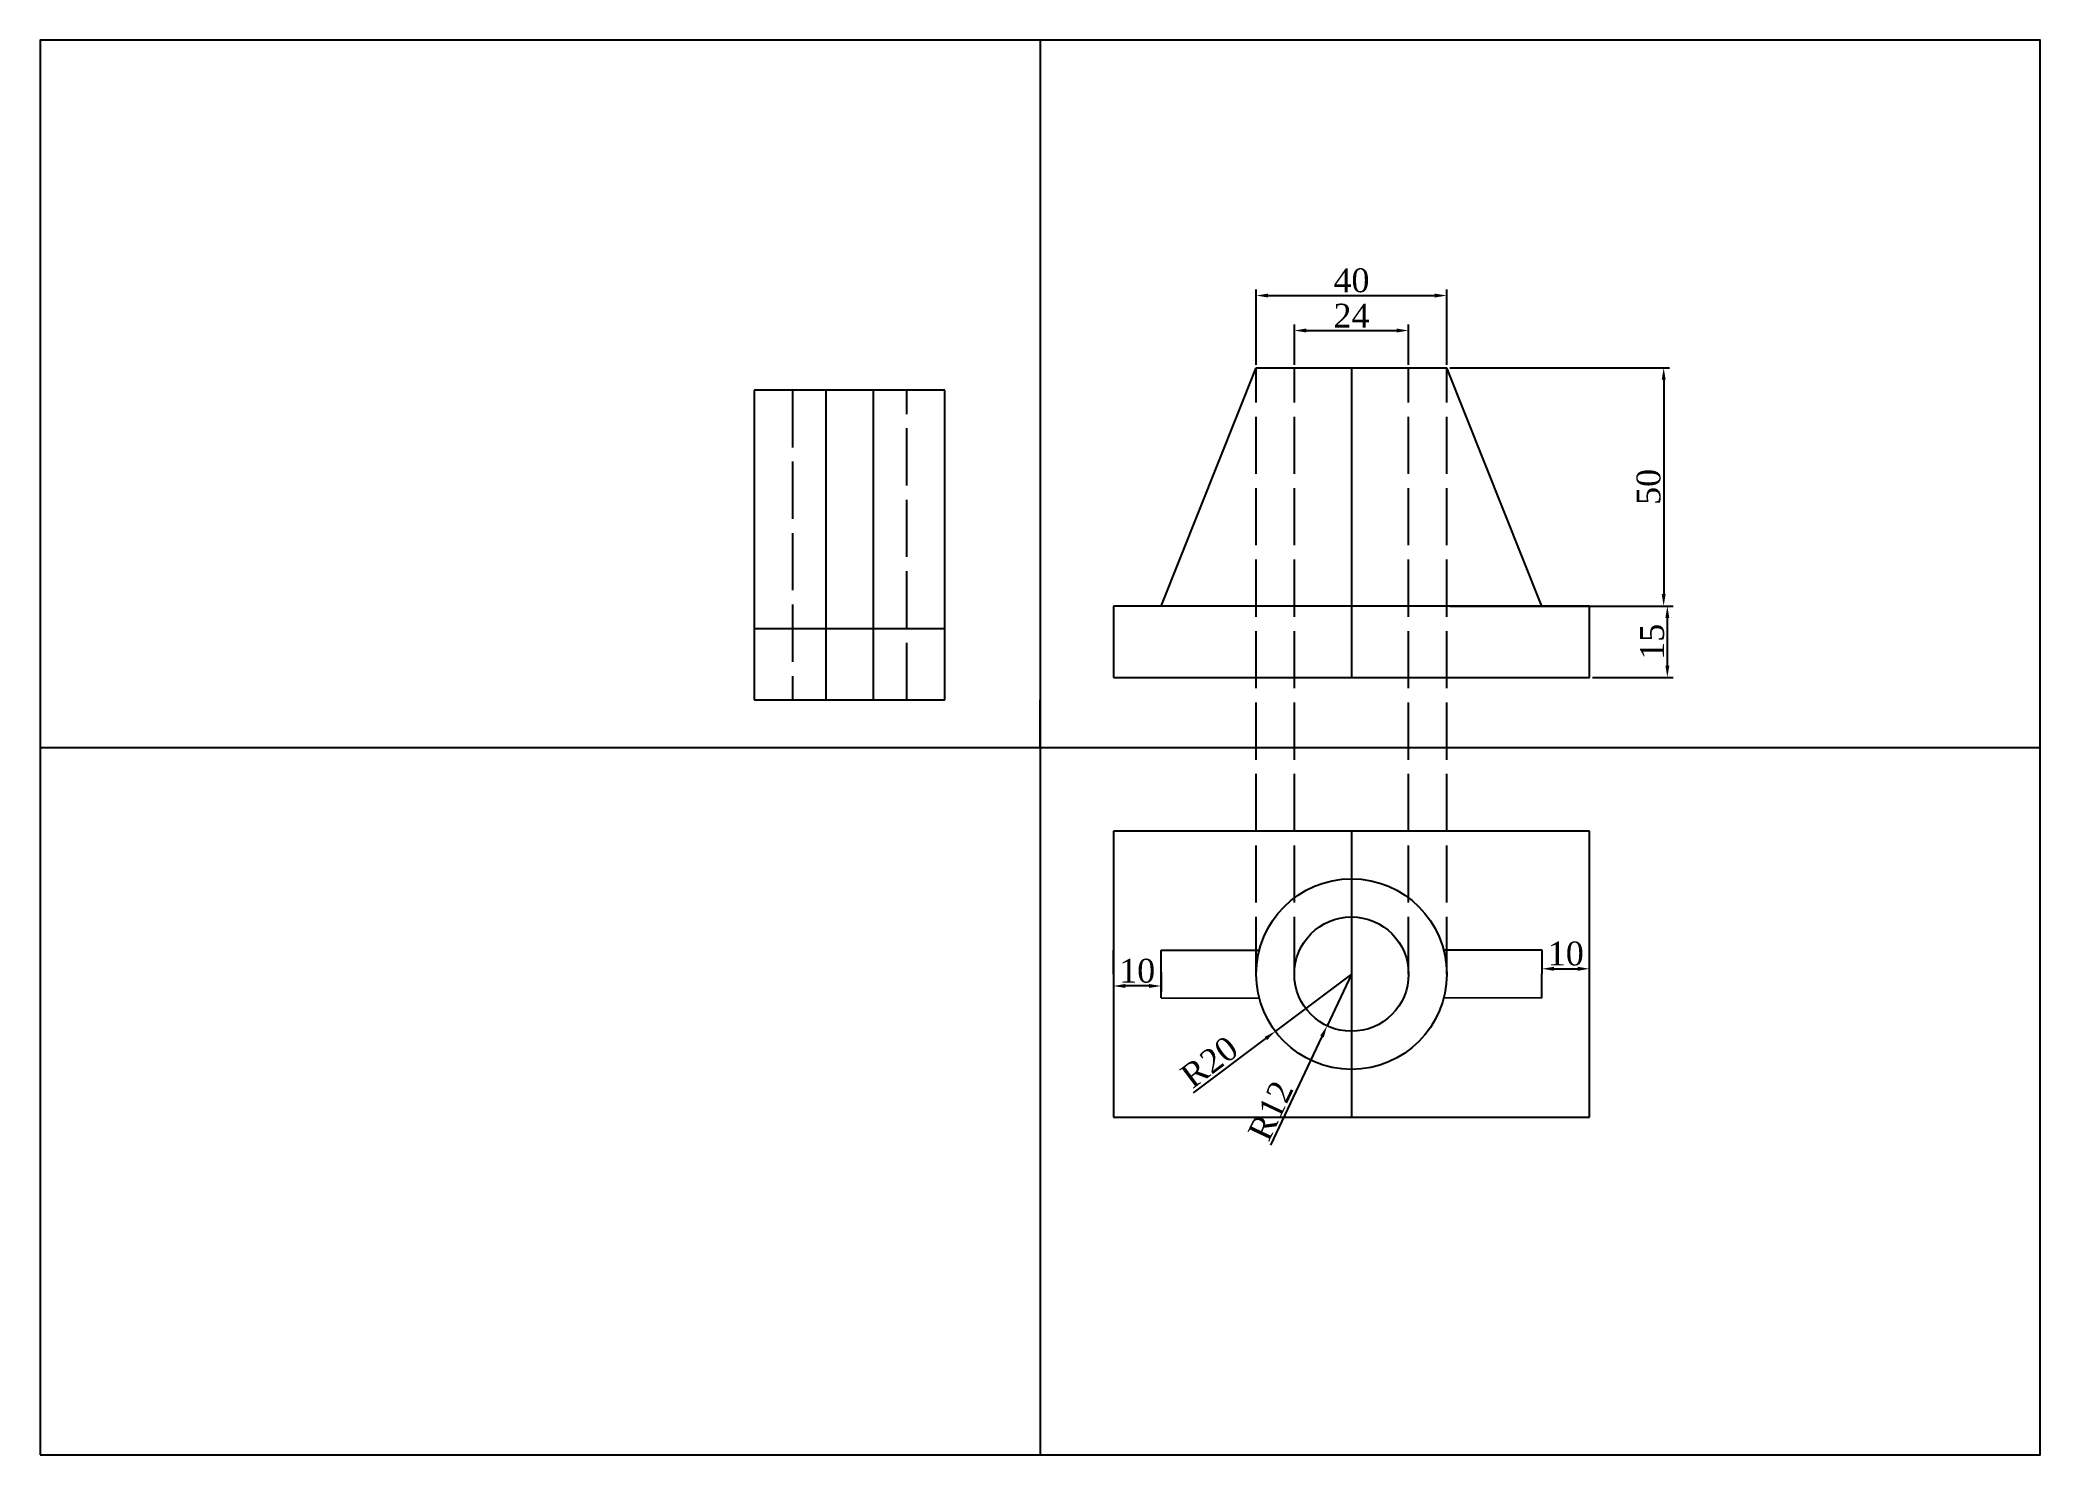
# Model space of a CAD drawing. Header units: millimetres. Extents: x 0 to 420, y 0 to 297.
import ezdxf

# ---------------------------------------------------------------- set-up
doc = ezdxf.new("R2010")
doc.units = ezdxf.units.MM
doc.linetypes.add('ACAD_ISO02W100', pattern=[15, 12, -3])
doc.styles.get("Standard").update_dxf_attribs({"font": 'times.ttf', "height": 5})
doc.dimstyles.new('ISO-25', dxfattribs={"dimtxt": 5, "dimasz": 2.5, "dimexe": 1.25, "dimexo": 0.625, "dimtad": 1, "dimdec": 0, "dimtxsty": 'Standard', "dimcen": 2.5, "dimadec": 0, "dimazin": 0, "dimtfac": 1, "dimtdec": 0, "dimtmove": 0, "dimatfit": 3, "dimfxl": 1, "dimarcsym": 0})

# ---------------------------------------------------------------- blocks, each defined once
blk = doc.blocks.new('*D1')
at = {"color": 0, "lineweight": -2, "transparency": 16777216}
for p, q in [((275.41, 100.94), (270.29, 90.09)), ((258.45, 65.01), (269.22, 87.83))]:
    blk.add_line(p, q, dxfattribs=at)
at = {"color": 0, "transparency": 16777216}
blk.add_solid([(268.85, 88.01), (269.6, 87.65), (270.29, 90.09)], dxfattribs=at)
at = {"layer": 'Defpoints', "color": 0, "transparency": 16777216}
for p in [(275.41, 100.94), (270.29, 90.09)]:
    blk.add_point(p, dxfattribs=at)
at = {"color": 0, "transparency": 16777216, "insert": (258.43, 72.28), "char_height": 5, "attachment_point": 5, "rotation": 64.7357}
blk.add_mtext('R12', dxfattribs=at)
blk = doc.blocks.new('*D2')
at = {"color": 0, "lineweight": -2, "transparency": 16777216}
for p, q in [((275.41, 100.94), (259.42, 88.93)), ((242.21, 75.99), (257.43, 87.43))]:
    blk.add_line(p, q, dxfattribs=at)
at = {"color": 0, "transparency": 16777216}
blk.add_solid([(257.18, 87.76), (257.68, 87.09), (259.42, 88.93)], dxfattribs=at)
at = {"layer": 'Defpoints', "color": 0, "transparency": 16777216}
for p in [(275.41, 100.94), (259.42, 88.93)]:
    blk.add_point(p, dxfattribs=at)
at = {"color": 0, "transparency": 16777216, "insert": (245.57, 82.48), "char_height": 5, "attachment_point": 5, "rotation": 36.9234}
blk.add_mtext('R20', dxfattribs=at)
blk = doc.blocks.new('*D3')
at = {"color": 0, "lineweight": -2, "transparency": 16777216}
for p, q in [((315.42, 101.52), (315.42, 103.3)), ((317.92, 102.05), (322.91, 102.05)), ((325.41, 101.57), (325.41, 103.3))]:
    blk.add_line(p, q, dxfattribs=at)
at = {"color": 0, "transparency": 16777216}
for points in [[(317.92, 102.47), (317.92, 101.64), (315.42, 102.05)], [(322.91, 102.47), (322.91, 101.64), (325.41, 102.05)]]:
    blk.add_solid(points, dxfattribs=at)
at = {"layer": 'Defpoints', "color": 0, "transparency": 16777216}
for p in [(315.42, 100.9), (325.41, 102.05), (325.41, 100.94)]:
    blk.add_point(p, dxfattribs=at)
at = {"color": 0, "transparency": 16777216, "insert": (320.42, 105.22), "char_height": 5, "attachment_point": 5}
blk.add_mtext('10', dxfattribs=at)
blk = doc.blocks.new('*D4')
at = {"color": 0, "lineweight": -2, "transparency": 16777216}
for p, q in [((235.41, 101.36), (235.41, 97.19)), ((225.41, 100.32), (225.41, 97.19)), ((232.91, 98.44), (227.91, 98.44))]:
    blk.add_line(p, q, dxfattribs=at)
at = {"color": 0, "transparency": 16777216}
for points in [[(227.91, 98.86), (227.91, 98.03), (225.41, 98.44)], [(232.91, 98.86), (232.91, 98.03), (235.41, 98.44)]]:
    blk.add_solid(points, dxfattribs=at)
at = {"layer": 'Defpoints', "color": 0, "transparency": 16777216}
for p in [(225.41, 100.94), (235.41, 101.99), (225.41, 98.44)]:
    blk.add_point(p, dxfattribs=at)
at = {"color": 0, "transparency": 16777216, "insert": (230.41, 101.61), "char_height": 5, "attachment_point": 5}
blk.add_mtext('10', dxfattribs=at)
blk = doc.blocks.new('*D5')
at = {"color": 0, "lineweight": -2, "transparency": 16777216}
for p, q in [((255.41, 228.83), (255.41, 244.61)), ((295.41, 228.83), (295.41, 244.61)), ((257.91, 243.36), (292.91, 243.36))]:
    blk.add_line(p, q, dxfattribs=at)
at = {"color": 0, "transparency": 16777216}
for points in [[(257.91, 243.78), (257.91, 242.95), (255.41, 243.36)], [(292.91, 243.78), (292.91, 242.95), (295.41, 243.36)]]:
    blk.add_solid(points, dxfattribs=at)
at = {"layer": 'Defpoints', "color": 0, "transparency": 16777216}
for p in [(295.41, 243.36), (255.41, 228.2), (295.41, 228.2)]:
    blk.add_point(p, dxfattribs=at)
at = {"color": 0, "transparency": 16777216, "insert": (275.41, 246.53), "char_height": 5, "attachment_point": 5}
blk.add_mtext('40', dxfattribs=at)
blk = doc.blocks.new('*D6')
at = {"color": 0, "lineweight": -2, "transparency": 16777216}
for p, q in [((263.41, 228.83), (263.41, 237.27)), ((265.91, 236.02), (284.91, 236.02)), ((287.41, 228.83), (287.41, 237.27))]:
    blk.add_line(p, q, dxfattribs=at)
at = {"color": 0, "transparency": 16777216}
for points in [[(265.91, 236.44), (265.91, 235.61), (263.41, 236.02)], [(284.91, 236.44), (284.91, 235.61), (287.41, 236.02)]]:
    blk.add_solid(points, dxfattribs=at)
at = {"layer": 'Defpoints', "color": 0, "transparency": 16777216}
for p in [(287.41, 236.02), (263.41, 228.2), (287.41, 228.2)]:
    blk.add_point(p, dxfattribs=at)
at = {"color": 0, "transparency": 16777216, "insert": (275.41, 239.15), "char_height": 5, "attachment_point": 5}
blk.add_mtext('24', dxfattribs=at)
blk = doc.blocks.new('*D7')
at = {"color": 0, "lineweight": -2, "transparency": 16777216}
for p, q in [((326.04, 178.2), (342.99, 178.2)), ((341.74, 165.7), (341.74, 175.7)), ((326.04, 163.2), (342.99, 163.2))]:
    blk.add_line(p, q, dxfattribs=at)
at = {"color": 0, "transparency": 16777216}
for points in [[(341.33, 175.7), (342.16, 175.7), (341.74, 178.2)], [(341.33, 165.7), (342.16, 165.7), (341.74, 163.2)]]:
    blk.add_solid(points, dxfattribs=at)
at = {"layer": 'Defpoints', "color": 0, "transparency": 16777216}
for p in [(325.41, 178.2), (341.74, 178.2), (325.41, 163.2)]:
    blk.add_point(p, dxfattribs=at)
at = {"color": 0, "transparency": 16777216, "insert": (338.57, 170.7), "char_height": 5, "attachment_point": 5, "rotation": 90}
blk.add_mtext('15', dxfattribs=at)
blk = doc.blocks.new('*D8')
at = {"color": 0, "lineweight": -2, "transparency": 16777216}
for p, q in [((296.04, 228.2), (342.22, 228.2)), ((340.97, 225.7), (340.97, 180.7)), ((296.04, 178.2), (342.22, 178.2))]:
    blk.add_line(p, q, dxfattribs=at)
at = {"color": 0, "transparency": 16777216}
for points in [[(340.56, 225.7), (341.39, 225.7), (340.97, 228.2)], [(340.56, 180.7), (341.39, 180.7), (340.97, 178.2)]]:
    blk.add_solid(points, dxfattribs=at)
at = {"layer": 'Defpoints', "color": 0, "transparency": 16777216}
for p in [(295.41, 228.2), (295.41, 178.2), (340.97, 178.2)]:
    blk.add_point(p, dxfattribs=at)
at = {"color": 0, "transparency": 16777216, "insert": (337.81, 203.2), "char_height": 5, "attachment_point": 5, "rotation": 90}
blk.add_mtext('50', dxfattribs=at)

msp = doc.modelspace()

# ---------------------------------------------------------------- linework, layer by layer
for p, q in [((210, 297), (210, 0)), ((210, 297), (210, 0)), ((235.41, 178.2), (255.41, 228.2)), ((255.41, 228.2), (295.41, 228.2)), ((275.41, 228.2), (275.41, 163.2)), ((315.41, 178.2), (295.41, 228.2)), ((190, 223.5), (150, 223.5)), ((170, 223.5), (150, 223.5)), ((150, 223.5), (150, 158.5)), ((170, 223.5), (158, 223.5)), ((170, 223.5), (165, 223.5)), ((165, 223.5), (165, 158.5)), ((175, 158.5), (175, 223.5)), ((190, 158.5), (190, 223.5)), ((225.41, 178.2), (225.41, 163.2)), ((325.41, 178.2), (225.41, 178.2)), ((275.41, 178.2), (255.41, 178.2)), ((325.41, 178.2), (315.41, 178.2)), ((325.41, 178.2), (315.41, 178.2)), ((325.41, 163.2), (325.41, 178.2)), ((150, 173.5), (190, 173.5)), ((225.41, 163.2), (325.41, 163.2)), ((150, 158.5), (190, 158.5)), ((150, 158.5), (190, 158.5)), ((158, 158.5), (182, 158.5)), ((165, 158.5), (175, 158.5)), ((170, 158.5), (175, 158.5)), ((210, 148.5), (210, 158.5)), ((0, 148.5), (420, 148.5)), ((325.41, 130.94), (225.41, 130.94)), ((225.41, 130.94), (225.41, 70.94)), ((275.41, 130.94), (275.41, 70.94)), ((325.41, 70.94), (325.41, 130.94)), ((225.41, 100.94), (225.41, 105.94)), ((235.41, 105.95), (256.05, 105.97)), ((235.41, 95.94), (235.41, 105.95)), ((315.42, 105.95), (294.77, 105.97)), ((315.41, 95.94), (315.42, 105.95)), ((225.41, 100.94), (225.41, 95.94)), ((235.41, 95.94), (256.05, 95.92)), ((315.42, 95.94), (294.77, 95.92)), ((225.41, 70.94), (325.41, 70.94))]:
    msp.add_line(p, q)
at = {"color": 40, "linetype": 'ACAD_ISO02W100', "true_color": 0xf8d731}
for p, q in [((255.41, 100.94), (255.41, 228.2)), ((263.41, 100.94), (263.41, 228.2)), ((287.41, 100.94), (287.41, 228.2)), ((295.41, 100.94), (295.41, 228.2)), ((158, 223.5), (158, 158.5)), ((182, 158.5), (182, 223.5))]:
    msp.add_line(p, q, dxfattribs=at)
msp.add_lwpolyline([(0, 0), (420, 0), (420, 297), (0, 297)], close=True)
for radius in [20, 12]:
    msp.add_circle((275.41, 100.94), radius)

# ---------------------------------------------------------------- dimensions: what is measured, and where the dimension line sits
for base, p1, p2, picture, middle in [((295.41, 243.36), (255.41, 228.2), (295.41, 228.2), '*D5', (275.41, 246.53)), ((287.41, 236.02), (263.41, 228.2), (287.41, 228.2), '*D6', (275.41, 239.15)), ((325.41, 102.05), (315.42, 100.9), (325.41, 100.94), '*D3', (320.42, 105.22)), ((225.41, 98.44), (235.41, 101.99), (225.41, 100.94), '*D4', (230.41, 101.61))]:
    dim = msp.add_linear_dim(base=base, p1=p1, p2=p2, dimstyle='ISO-25')
    dim.commit()
    dim.dimension.update_dxf_attribs({"geometry": picture, "text_midpoint": middle})
for base, p1, p2, picture, middle in [((340.97, 178.2), (295.41, 228.2), (295.41, 178.2), '*D8', (337.81, 203.2)), ((341.74, 178.2), (325.41, 163.2), (325.41, 178.2), '*D7', (338.57, 170.7))]:
    dim = msp.add_linear_dim(base=base, p1=p1, p2=p2, angle=90, dimstyle='ISO-25')
    dim.commit()
    dim.dimension.update_dxf_attribs({"geometry": picture, "text_midpoint": middle})
for mpoint, picture, middle in [((259.42, 88.93), '*D2', (247.47, 79.95)), ((270.29, 90.09), '*D1', (261.26, 70.94))]:
    dim = msp.add_radius_dim(center=(275.41, 100.94), mpoint=mpoint, dimstyle='ISO-25')
    dim.commit()
    dim.dimension.update_dxf_attribs({"geometry": picture, "text_midpoint": middle, "dimtype": 164})

doc.saveas('drawing.dxf')
